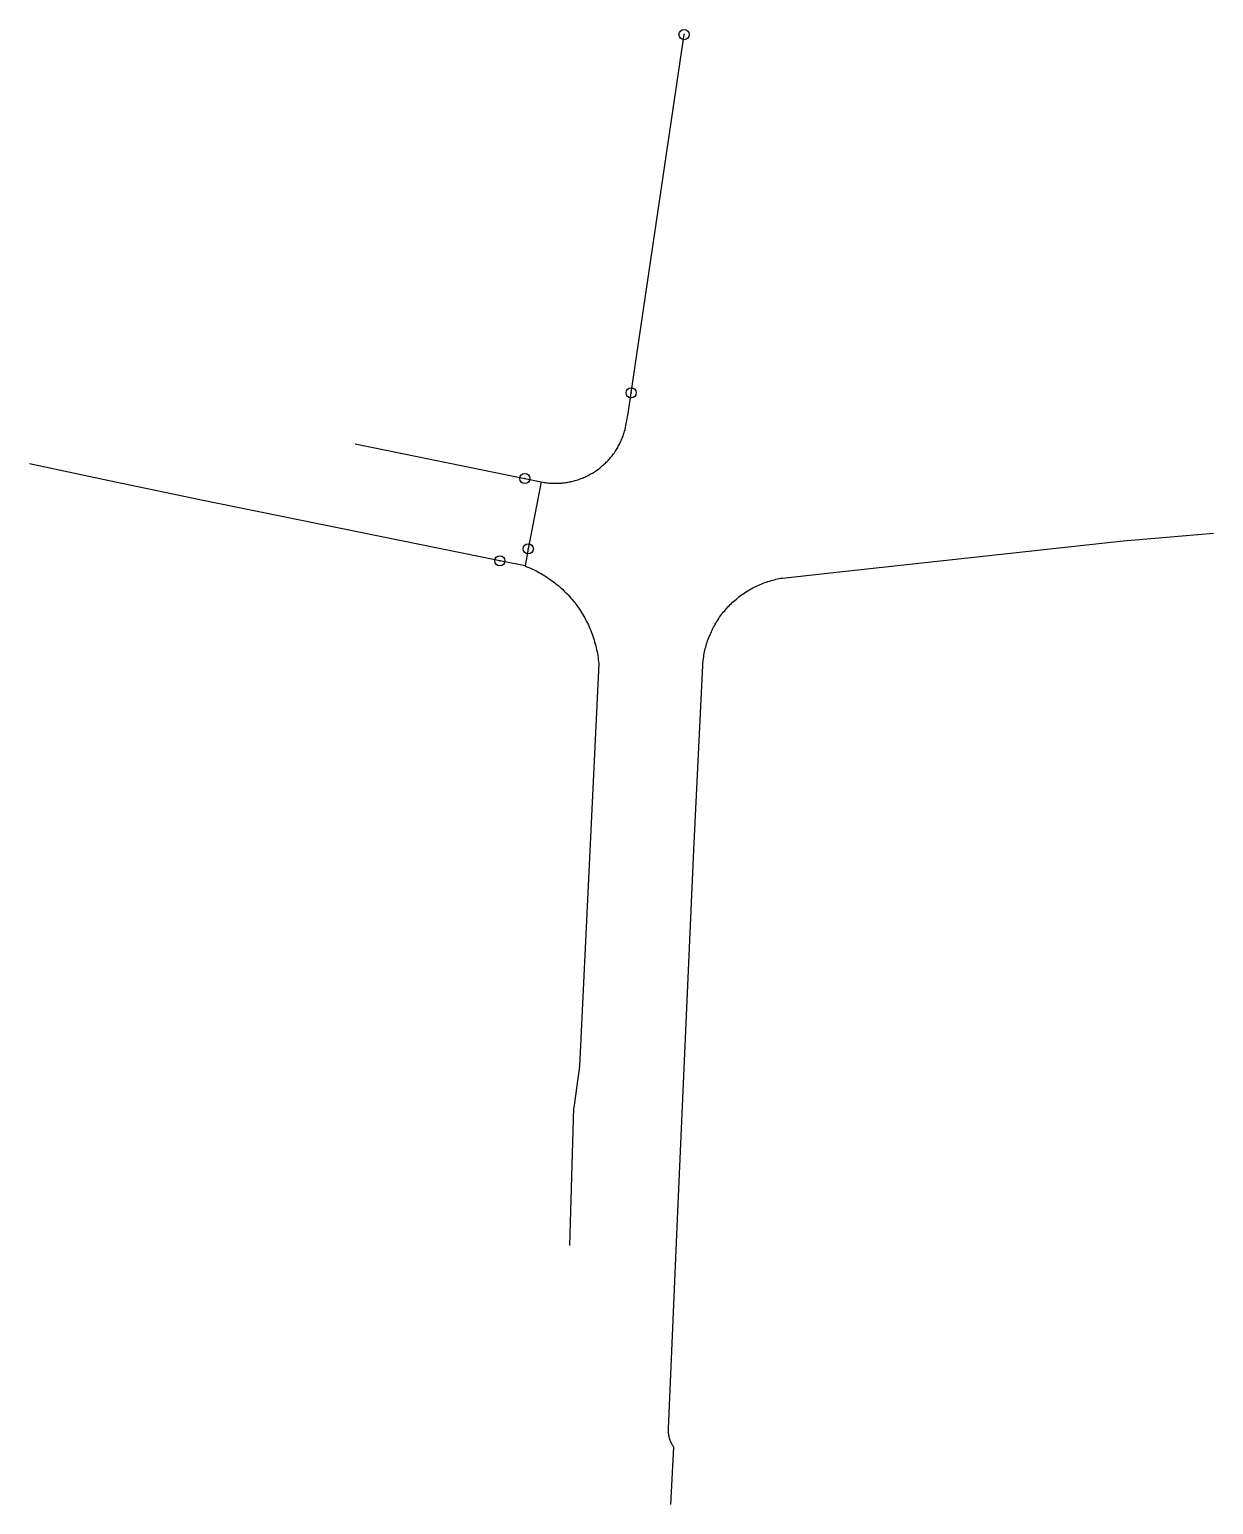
# Model space of a CAD drawing. Header units: inches. Extents: x 419098 to 419330, y 4576431 to 4576721.
import ezdxf

# ---------------------------------------------------------------- set-up
doc = ezdxf.new("R2010")
doc.units = ezdxf.units.IN
doc.header["$MEASUREMENT"] = 0
doc.header["$PDMODE"] = 32
doc.header["$PDSIZE"] = 2
for name, color, linetype in [('FC110-PN16', 1, 'Continuous'), ('NETSAMPLEPOINT', 7, 'Continuous'), ('PVC110-PN16', 1, 'Continuous'), ('PVC63-PN16', 1, 'Continuous'), ('SHUTOFF_VALVE', 7, 'Continuous')]:
    doc.layers.add(name, color=color, linetype=linetype)

msp = doc.modelspace()

# ---------------------------------------------------------------- linework, layer by layer
at = {"layer": 'FC110-PN16'}
for points in [[(419190.1, 4576616.57), (419131.26, 4576628.52), (419131.26, 4576628.52), (419113.51, 4576632.28), (419113.51, 4576632.28), (419097.86, 4576635.6)], [(419195.04, 4576615.57), (419190.1, 4576616.57)], [(419195.04, 4576615.57), (419195.05, 4576615.56), (419195.42, 4576615.42), (419195.78, 4576615.27), (419196.14, 4576615.11), (419196.5, 4576614.95), (419196.86, 4576614.78), (419197.21, 4576614.6), (419197.56, 4576614.42), (419197.91, 4576614.23), (419198.25, 4576614.03), (419198.6, 4576613.83), (419198.93, 4576613.63), (419199.27, 4576613.42), (419199.6, 4576613.2), (419199.92, 4576612.97), (419200.24, 4576612.74), (419200.56, 4576612.51), (419200.87, 4576612.27), (419201.18, 4576612.02), (419201.49, 4576611.77), (419201.79, 4576611.51), (419202.08, 4576611.25), (419202.38, 4576610.99), (419202.66, 4576610.71), (419202.94, 4576610.44), (419203.22, 4576610.15), (419203.49, 4576609.87), (419203.76, 4576609.58), (419204.02, 4576609.28), (419204.28, 4576608.98), (419204.53, 4576608.67), (419204.78, 4576608.37), (419205.02, 4576608.05), (419205.25, 4576607.73), (419205.48, 4576607.41), (419205.71, 4576607.09), (419205.92, 4576606.76), (419206.14, 4576606.42), (419206.34, 4576606.09), (419206.54, 4576605.75), (419206.74, 4576605.4), (419206.93, 4576605.05), (419207.11, 4576604.7), (419207.29, 4576604.35), (419207.46, 4576603.99), (419207.62, 4576603.63), (419207.78, 4576603.27), (419207.93, 4576602.91), (419208.07, 4576602.54), (419208.21, 4576602.17), (419208.34, 4576601.8), (419208.47, 4576601.42), (419208.59, 4576601.04), (419208.7, 4576600.67), (419208.81, 4576600.28), (419208.9, 4576599.9), (419209, 4576599.52), (419209.08, 4576599.13), (419209.16, 4576598.74), (419209.23, 4576598.36), (419209.3, 4576597.97), (419209.36, 4576597.58), (419209.41, 4576597.18), (419209.45, 4576596.79), (419209.49, 4576596.42), (419205.72, 4576517.42), (419204.61, 4576509.25)]]:
    msp.add_lwpolyline(points, dxfattribs=at)
at = {"layer": 'NETSAMPLEPOINT'}
msp.add_point((419215.86, 4576649.54), dxfattribs=at)
at = {"layer": 'PVC110-PN16'}
for points in [[(419215.86, 4576649.54), (419226.24, 4576719.84)], [(419198.18, 4576632.08), (419198.56, 4576632), (419198.81, 4576631.96), (419199.05, 4576631.93), (419199.29, 4576631.89), (419199.54, 4576631.87), (419199.78, 4576631.84), (419200.03, 4576631.82), (419200.27, 4576631.81), (419200.52, 4576631.8), (419200.76, 4576631.79), (419201.01, 4576631.79), (419201.26, 4576631.79), (419201.5, 4576631.8), (419201.75, 4576631.81), (419201.99, 4576631.82), (419202.24, 4576631.84), (419202.48, 4576631.87), (419202.73, 4576631.89), (419202.97, 4576631.93), (419203.22, 4576631.96), (419203.46, 4576632), (419203.7, 4576632.05), (419203.94, 4576632.1), (419204.18, 4576632.15), (419204.42, 4576632.21), (419204.66, 4576632.27), (419204.9, 4576632.34), (419205.13, 4576632.41), (419205.37, 4576632.48), (419205.6, 4576632.56), (419205.83, 4576632.64), (419206.06, 4576632.73), (419206.29, 4576632.82), (419206.52, 4576632.91), (419206.75, 4576633.01), (419206.97, 4576633.11), (419207.19, 4576633.22), (419207.41, 4576633.33), (419207.63, 4576633.44), (419207.85, 4576633.56), (419208.06, 4576633.68), (419208.27, 4576633.8), (419208.48, 4576633.93), (419208.69, 4576634.06), (419208.89, 4576634.2), (419209.1, 4576634.34), (419209.3, 4576634.48), (419209.5, 4576634.63), (419209.69, 4576634.78), (419209.88, 4576634.93), (419210.07, 4576635.09), (419210.26, 4576635.25), (419210.44, 4576635.41), (419210.63, 4576635.58), (419210.8, 4576635.75), (419210.98, 4576635.92), (419211.15, 4576636.09), (419211.32, 4576636.27), (419211.49, 4576636.45), (419211.65, 4576636.64), (419211.81, 4576636.83), (419211.97, 4576637.02), (419212.12, 4576637.21), (419212.27, 4576637.4), (419212.42, 4576637.6), (419212.56, 4576637.8), (419212.7, 4576638), (419212.83, 4576638.21), (419212.97, 4576638.42), (419213.1, 4576638.63), (419213.22, 4576638.84), (419213.34, 4576639.05), (419213.46, 4576639.27), (419213.57, 4576639.49), (419213.68, 4576639.71), (419213.79, 4576639.93), (419213.89, 4576640.15), (419213.99, 4576640.38), (419214.08, 4576640.61), (419214.17, 4576640.84), (419214.26, 4576641.07), (419214.34, 4576641.3), (419214.42, 4576641.53), (419214.49, 4576641.77), (419214.56, 4576642), (419214.63, 4576642.24), (419214.59, 4576642.1), (419215.27, 4576645.51), (419215.86, 4576649.54)], [(419198.18, 4576632.08), (419195.68, 4576618.93)], [(419312.32, 4576620.47), (419314.68, 4576620.72), (419330.07, 4576622.03)], [(419195.68, 4576618.93), (419195.04, 4576615.57)], [(419254.37, 4576614.16), (419312.32, 4576620.47)], [(419228.17, 4576559.83), (419229.89, 4576596.06), (419229.89, 4576596.14), (419229.92, 4576596.46), (419229.95, 4576596.78), (419229.99, 4576597.11), (419230.03, 4576597.43), (419230.08, 4576597.75), (419230.13, 4576598.07), (419230.19, 4576598.39), (419230.25, 4576598.71), (419230.33, 4576599.02), (419230.4, 4576599.34), (419230.48, 4576599.65), (419230.57, 4576599.96), (419230.66, 4576600.28), (419230.76, 4576600.58), (419230.86, 4576600.89), (419230.97, 4576601.2), (419231.08, 4576601.5), (419231.2, 4576601.8), (419231.33, 4576602.1), (419231.46, 4576602.4), (419231.59, 4576602.7), (419231.73, 4576602.99), (419231.87, 4576603.28), (419232.02, 4576603.57), (419232.18, 4576603.85), (419232.34, 4576604.13), (419232.5, 4576604.41), (419232.67, 4576604.69), (419232.85, 4576604.96), (419233.03, 4576605.23), (419233.21, 4576605.5), (419233.4, 4576605.77), (419233.59, 4576606.03), (419233.79, 4576606.28), (419233.99, 4576606.54), (419234.2, 4576606.79), (419234.41, 4576607.03), (419234.62, 4576607.28), (419234.84, 4576607.52), (419235.06, 4576607.75), (419235.29, 4576607.98), (419235.52, 4576608.21), (419235.76, 4576608.43), (419236, 4576608.65), (419236.24, 4576608.87), (419236.49, 4576609.08), (419236.74, 4576609.28), (419236.99, 4576609.49), (419237.25, 4576609.68), (419237.51, 4576609.88), (419237.77, 4576610.06), (419238.04, 4576610.25), (419238.31, 4576610.43), (419238.58, 4576610.6), (419238.86, 4576610.77), (419239.14, 4576610.94), (419239.42, 4576611.1), (419239.71, 4576611.25), (419240, 4576611.4), (419240.29, 4576611.54), (419240.58, 4576611.68), (419240.87, 4576611.82), (419241.17, 4576611.95), (419241.47, 4576612.07), (419241.77, 4576612.19), (419242.08, 4576612.31), (419242.38, 4576612.41), (419242.69, 4576612.52), (419243, 4576612.61), (419243.31, 4576612.71), (419243.62, 4576612.79), (419243.94, 4576612.87), (419244.25, 4576612.95), (419244.57, 4576613.02), (419244.89, 4576613.08), (419245.21, 4576613.14), (419245.53, 4576613.2), (419245.56, 4576613.2), (419254.37, 4576614.16)], [(419225, 4576488.86), (419228.17, 4576559.83)], [(419203.81, 4576482.24), (419204.61, 4576509.25)], [(419223.67, 4576431.39), (419224.25, 4576442.62), (419224.24, 4576442.63), (419224.19, 4576442.71), (419224.13, 4576442.79), (419224.07, 4576442.87), (419224.02, 4576442.95), (419223.97, 4576443.04), (419223.92, 4576443.12), (419223.87, 4576443.21), (419223.82, 4576443.3), (419223.78, 4576443.39), (419223.73, 4576443.47), (419223.69, 4576443.56), (419223.65, 4576443.65), (419223.61, 4576443.74), (419223.57, 4576443.84), (419223.54, 4576443.93), (419223.5, 4576444.02), (419223.47, 4576444.11), (419223.44, 4576444.21), (419223.41, 4576444.3), (419223.38, 4576444.4), (419223.35, 4576444.49), (419223.33, 4576444.59), (419223.31, 4576444.68), (419223.28, 4576444.78), (419223.26, 4576444.88), (419223.25, 4576444.97), (419223.23, 4576445.07), (419223.22, 4576445.17), (419223.2, 4576445.27), (419223.19, 4576445.37), (419223.18, 4576445.46), (419223.17, 4576445.56), (419223.17, 4576445.66), (419223.16, 4576445.76), (419223.16, 4576445.86), (419223.16, 4576445.96), (419223.16, 4576446.06), (419223.16, 4576446.16), (419223.17, 4576446.25), (419223.17, 4576446.29), (419225, 4576488.86)]]:
    msp.add_lwpolyline(points, dxfattribs=at)
at = {"layer": 'PVC63-PN16'}
for points in [[(419161.7, 4576639.54), (419195.01, 4576632.73)], [(419195.01, 4576632.73), (419198.18, 4576632.08)]]:
    msp.add_lwpolyline(points, dxfattribs=at)
at = {"layer": 'SHUTOFF_VALVE'}
for p in [(419226.24, 4576719.84), (419195.01, 4576632.73), (419195.68, 4576618.93), (419190.1, 4576616.57)]:
    msp.add_point(p, dxfattribs=at)

doc.saveas('drawing.dxf')
